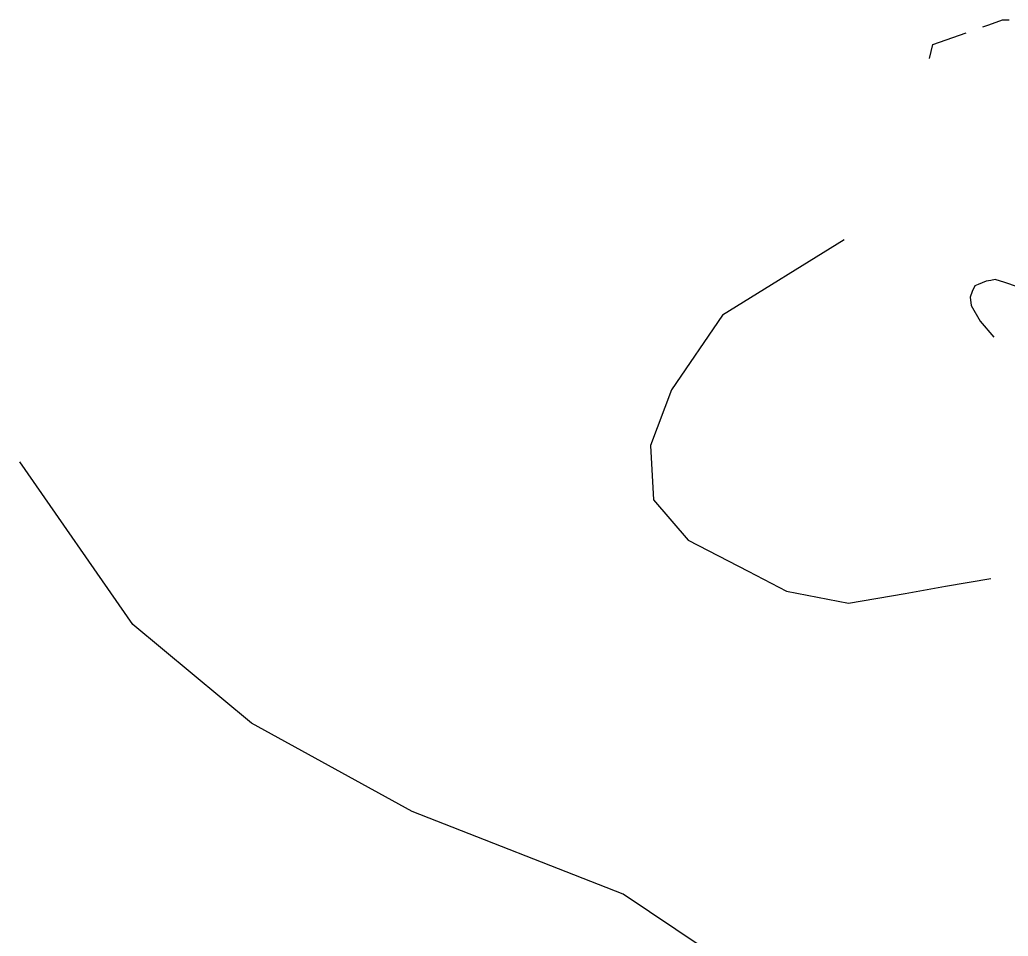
# Model space of a CAD drawing. Header units: metres. Extents: x 222509 to 223547, y 765290 to 766147.
# Drawn here: x 222509.1 to 222865.1, y 765816.7 to 766146.6 of the extents above; entities that cross this region are included whole.
import ezdxf

# ---------------------------------------------------------------- set-up
doc = ezdxf.new("R2010")
doc.units = ezdxf.units.M
doc.linetypes.add('DASHED', pattern=[19.05, 12.7, -6.35])
doc.layers.add('M1510', color=8, linetype='Continuous', lineweight=25)
doc.layers.add('M2405', color=8, linetype='DASHED', lineweight=25)
doc.layers.add('M3001', color=253, linetype='Continuous')

# ---------------------------------------------------------------- blocks, each defined once
blk = doc.blocks.new('G$CEBE070F1')
at = {"layer": 'M1510'}
for points in [[(222806.02, 766067.38, 493.77), (222762.25, 766040.28, 490.85), (222743.85, 766013.42, 489.49), (222736.31, 765993.29, 489.49), (222737.35, 765973.8, 489.3), (222749.86, 765959.25, 489.65), (222771.39, 765948.08, 492.17), (222785.21, 765940.9, 494.2), (222807.55, 765936.53, 496.26), (222827.97, 765940.09, 499.6), (222842.55, 765942.64, 502.36), (222858.79, 765945.48, 506.33)], [(222872.96, 766048.93, 507.75), (222863.87, 766051.94, 506.64), (222860.4, 766053.09, 505.79), (222858.79, 766052.77, 505.69), (222857.2, 766052.44, 505.66), (222855.66, 766051.83, 505.66), (222854.27, 766051.27, 505.66), (222853.03, 766050.78, 505.69), (222852.14, 766048.73, 505.71), (222851.33, 766046.69, 505.81), (222851.77, 766043.7, 505.94), (222855.03, 766038.09, 505.79), (222859.96, 766032.32, 507.42)]]:
    blk.add_polyline3d(points, dxfattribs=at)
at = {"layer": 'M2405'}
blk.add_polyline3d([(222836.72, 766132.58, 484.83), (222837.95, 766137.71, 484.66), (222858.15, 766144.76, 484.24), (222863.01, 766146.51, 484.02), (222865.39, 766146.55, 484.08)], dxfattribs=at)
at = {"layer": 'M3001'}
blk.add_polyline3d([(222867.26, 765760.61, 467.05), (222849.82, 765758.92, 465.25), (222836.37, 765758.33, 464.07), (222834.72, 765758.25, 463.93), (222832.57, 765756.65, 463.63), (222830.72, 765755.11, 463.54), (222829.12, 765754.27, 463.41), (222826.98, 765754.25, 463.35), (222824.68, 765755.36, 463.03), (222820, 765761.2, 462.5), (222813.44, 765774.5, 460.97), (222806.88, 765780.01, 460.51), (222803.35, 765781.93, 460.09), (222799.67, 765784.26, 459.74), (222783.69, 765793.41, 458.2), (222726.37, 765831.81, 452.22), (222650.4, 765861.6, 445.59), (222592.53, 765893.4, 437.73), (222549.9, 765928.91, 433.64), (222509.14, 765987.4, 425.95)], dxfattribs=at)

msp = doc.modelspace()

# ---------------------------------------------------------------- block references
msp.add_blockref('G$CEBE070F1', (0, 0))

doc.saveas('drawing.dxf')
